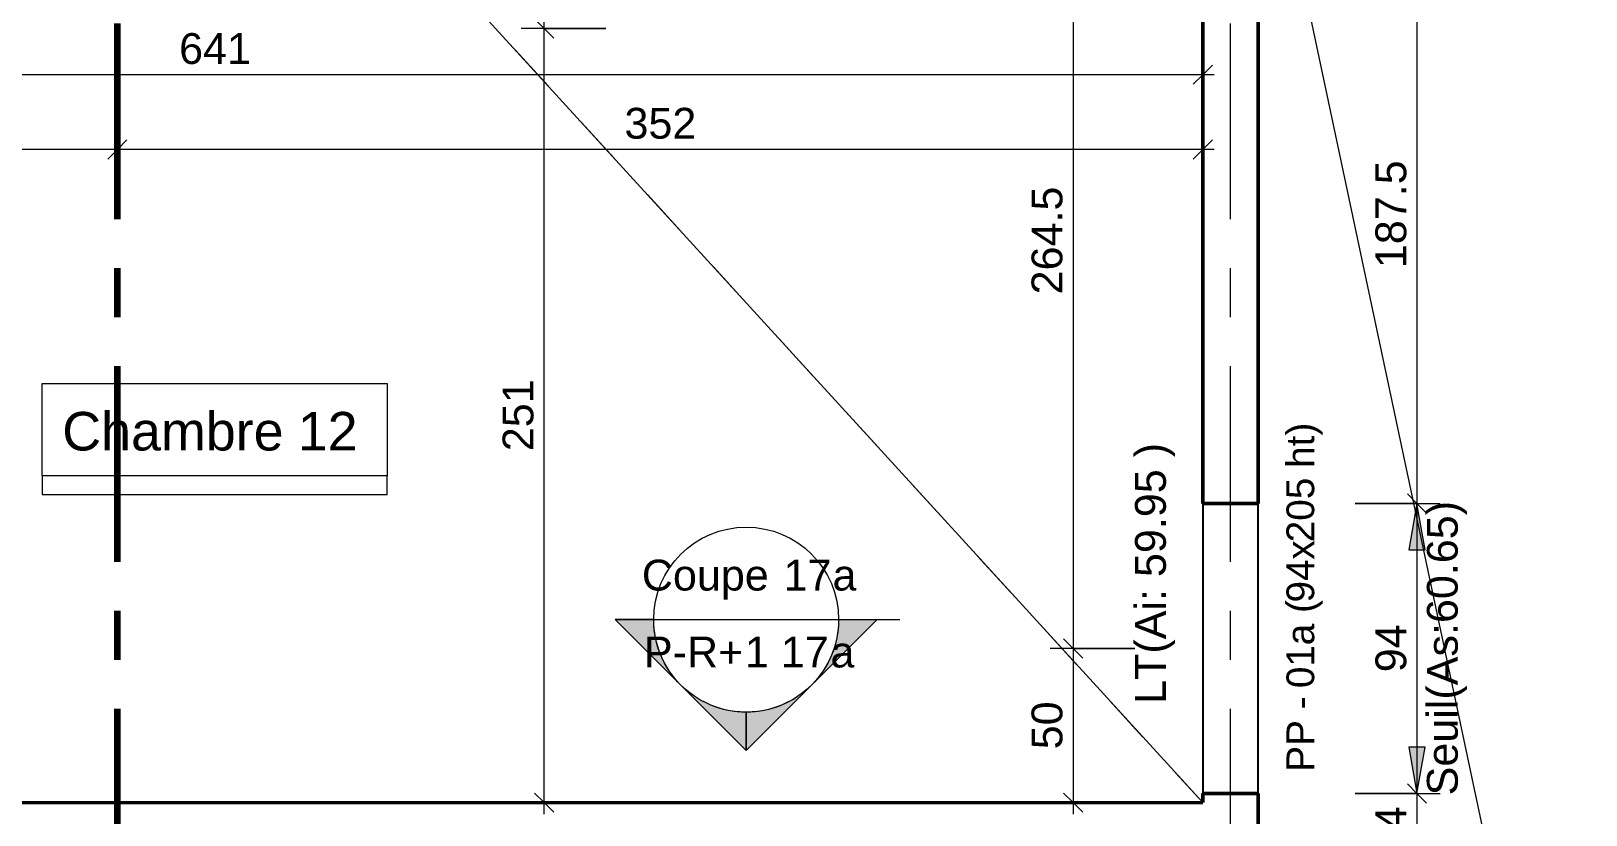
# Model space of a CAD drawing. Header units: metres. Extents: x 399 to 3028, y -427 to 863.
# Drawn here: x 436.84 to 441.88, y -399.27 to -396.73 of the extents above; entities that cross this region are included whole.
import ezdxf

# ---------------------------------------------------------------- set-up
doc = ezdxf.new("R2010")
doc.units = ezdxf.units.M
doc.linetypes.add('Ligne de quadrillage', pattern=[1.11125, 0.635, -0.15875, 0.15875, -0.15875])
doc.linetypes.add('Tiret', pattern=[0.3175, 0.15875, -0.15875])
for name, color, linetype, lineweight in [('A-ANNO-DIMS', 211, 'Continuous', 9), ('A-ANNO-DIMS-50', 211, 'Continuous', 9), ('A-DETL', 90, 'Continuous', 18), ('A-DETL-GENF', 92, 'Continuous', 18), ('A-DOOR-IDEN', 31, 'Continuous', 18), ('A-FLOR', 192, 'Continuous', 18), ('A-WALL', 113, 'Continuous', 18), ('G-ANNO-DIMS', 111, 'Continuous', 9), ('G-ANNO-SYMB', 111, 'Continuous', 9), ('G-ANNO-TEXT', 231, 'Continuous', 9), ('S-GRID', 1, 'Continuous', 9)]:
    doc.layers.add(name, color=color, linetype=linetype, lineweight=lineweight)
doc.styles.add('Arial', font='arial.ttf', dxfattribs={"height": 0.1})
doc.styles.add('Arial_11', font='arial.ttf', dxfattribs={"height": 0.125})
doc.styles.add('Arial_6', font='arial.ttf', dxfattribs={"height": 0.09})
doc.dimstyles.new('AES-_COTATION_1_50', dxfattribs={"dimscale": 0.3048, "dimtxt": 0.102026, "dimasz": 0.205052, "dimexe": 0.246063, "dimexo": 0.0625, "dimgap": 0.016404, "dimtad": 1, "dimdec": 1, "dimlfac": 100, "dimrnd": 0.5, "dimdsep": 46, "dimtxsty": 'Arial', "dimblk1": 'OBLIQUE', "dimblk2": 'OBLIQUE', "dimsah": 1, "dimcen": 0.09, "dimdle": 0.123031, "dimazin": 0, "dimtfac": 1, "dimtdec": 4, "dimtix": 1, "dimtmove": 0, "dimatfit": 3, "dimfxl": 0.656168, "dimfxlon": 1, "dimtvp": 1, "dimtolj": 1, "dimtzin": 0, "dimarcsym": 2})
doc.dimstyles.new('AES-_COTATION_1_50_2', dxfattribs={"dimscale": 0.3048, "dimtxt": 0.102026, "dimasz": 0.205052, "dimexe": 0.246063, "dimexo": 0.0625, "dimgap": 0.016404, "dimtad": 1, "dimdec": 1, "dimlfac": 100, "dimrnd": 0.5, "dimdsep": 46, "dimtxsty": 'Arial', "dimblk1": 'OBLIQUE', "dimblk2": 'OBLIQUE', "dimsah": 1, "dimcen": 0.09, "dimdle": 0.123031, "dimazin": 0, "dimtfac": 1, "dimtdec": 4, "dimtix": 1, "dimtmove": 0, "dimatfit": 3, "dimfxl": 0.656168, "dimfxlon": 1, "dimtvp": 1, "dimtolj": 1, "dimtzin": 0, "dimarcsym": 2})
doc.dimstyles.new('AES-_COTATION_1_50_3', dxfattribs={"dimscale": 0.3048, "dimtxt": 0.102026, "dimasz": 0.205052, "dimexe": 0.246063, "dimexo": 0.0625, "dimgap": 0.016404, "dimtad": 1, "dimdec": 1, "dimlfac": 100, "dimrnd": 0.5, "dimdsep": 46, "dimtxsty": 'Arial', "dimblk1": 'OBLIQUE', "dimblk2": 'OBLIQUE', "dimsah": 1, "dimcen": 0.09, "dimdle": 0.123031, "dimazin": 0, "dimtfac": 1, "dimtdec": 4, "dimtix": 1, "dimtmove": 0, "dimatfit": 3, "dimfxl": 0.656168, "dimfxlon": 1, "dimtvp": 1, "dimtolj": 1, "dimtzin": 0, "dimarcsym": 2})
doc.dimstyles.new('AES-_COTATION_Allège_1_50', dxfattribs={"dimscale": 0.3048, "dimtxt": 0.102026, "dimasz": 0.492126, "dimexe": 0.246063, "dimexo": 0.0625, "dimgap": 0.016404, "dimtad": 1, "dimdec": 1, "dimlfac": 100, "dimrnd": 0.5, "dimdsep": 46, "dimtxsty": 'Arial', "dimsah": 1, "dimcen": 0.09, "dimdle": 0.123031, "dimazin": 0, "dimtfac": 1, "dimtdec": 4, "dimtix": 1, "dimtmove": 0, "dimatfit": 3, "dimfxl": 0.656168, "dimfxlon": 1, "dimtvp": 1, "dimtolj": 1, "dimtzin": 0, "dimarcsym": 2})

# ---------------------------------------------------------------- blocks, each defined once
blk = doc.blocks.new('DIMBLOCK116-AES_EXE_BET_TZ_R_1_COF_0100-Plan coffrage PH R_1 Diffusion')
at = {"layer": 'A-ANNO-DIMS-50', "transparency": 16777216}
for p, q in [((440.2203, -396.0877), (440.1891, -396.0564)), ((440.4203, -396.0877), (440.1453, -396.0877)), ((440.2203, -396.0877), (440.2204, -398.7322)), ((440.2203, -396.0877), (440.2516, -396.1189)), ((440.2203, -396.0877), (440.4203, -396.0877)), ((440.2204, -398.7322), (440.1891, -398.7009)), ((440.4204, -398.7322), (440.1454, -398.7322)), ((440.2204, -398.7322), (440.2516, -398.7634)), ((440.2204, -398.7322), (440.4204, -398.7322))]:
    blk.add_line(p, q, dxfattribs=at)
at = {"layer": 'A-ANNO-DIMS-50', "color": 0, "transparency": 16777216, "insert": (440.0855, -397.5834), "char_height": 0.1, "width": 0.416266, "attachment_point": 1, "rotation": 90, "line_spacing_factor": 0.941778, "style": 'Arial'}
blk.add_mtext('264.5', dxfattribs=at)
blk = doc.blocks.new('_Oblique')
at = {"color": 0, "linetype": 'ByBlock', "lineweight": -2}
blk.add_line((-0.5, -0.5), (0.5, 0.5), dxfattribs=at)
blk = doc.blocks.new('DIMBLOCK117-AES_EXE_BET_TZ_R_1_COF_0100-Plan coffrage PH R_1 Diffusion')
at = {"layer": 'A-ANNO-DIMS-50', "transparency": 16777216}
for p, q in [((440.2204, -398.7322), (440.1891, -398.7009)), ((440.4204, -398.7322), (440.1454, -398.7322)), ((440.2204, -398.7322), (440.2204, -399.2696)), ((440.2204, -398.7322), (440.2516, -398.7634)), ((440.2204, -398.7322), (440.4204, -398.7322)), ((440.2204, -399.2321), (440.1891, -399.2008)), ((440.4204, -399.2321), (440.1454, -399.2321)), ((440.2204, -399.2321), (440.2516, -399.2633)), ((440.2204, -399.2321), (440.4204, -399.2321))]:
    blk.add_line(p, q, dxfattribs=at)
at = {"layer": 'A-ANNO-DIMS-50', "color": 0, "transparency": 16777216, "insert": (440.0855, -399.059), "char_height": 0.1, "width": 0.184588, "attachment_point": 1, "rotation": 90, "line_spacing_factor": 0.941778, "style": 'Arial'}
blk.add_mtext('50', dxfattribs=at)
blk = doc.blocks.new('DIMBLOCK139-AES_EXE_BET_TZ_R_1_COF_0100-Plan coffrage PH R_1 Diffusion')
at = {"layer": 'A-ANNO-DIMS-50', "transparency": 16777216}
for p, q in [((434.2307, -397.0709), (434.2307, -396.7959)), ((440.6407, -397.0708), (440.6407, -396.7958)), ((440.6782, -396.8708), (434.1932, -396.8709)), ((434.2307, -396.8709), (434.1995, -396.9021)), ((434.2307, -396.8709), (434.262, -396.8396)), ((434.2307, -396.8709), (434.2307, -397.0709)), ((440.6407, -396.8708), (440.6095, -396.9021)), ((440.6407, -396.8708), (440.672, -396.8396)), ((440.6407, -396.8708), (440.6407, -397.0708))]:
    blk.add_line(p, q, dxfattribs=at)
at = {"layer": 'A-ANNO-DIMS-50', "color": 0, "transparency": 16777216, "insert": (437.3203, -396.736), "char_height": 0.1, "width": 0.276883, "attachment_point": 1, "rotation": 0.0009, "line_spacing_factor": 0.941778, "style": 'Arial'}
blk.add_mtext('641', dxfattribs=at)
blk = doc.blocks.new('Coupe - M_Section Head - Filled-24181-AES_EXE_BET_TZ_R_1_COF_0100-Plan coffrage PH R_1 Diffusion')
at = {"layer": 'G-ANNO-SYMB'}
h = blk.add_hatch(color=256, dxfattribs=at)
edge = h.paths.add_edge_path()
edge.add_line((-0.006, 0.00849), (-0.006, 0.006))
edge.add_arc((-0.006, 0), 0.006, 90, 135)
edge.add_line((-0.01024, 0.00424), (-0.006, 0.00849))
h = blk.add_hatch(color=256, dxfattribs=at)
edge = h.paths.add_edge_path()
edge.add_line((-0.006, 0.00849), (-0.00176, 0.00424))
edge.add_arc((-0.006, 0), 0.006, 45, 90)
edge.add_line((-0.006, 0.006), (-0.006, 0.00849))
h = blk.add_hatch(color=256, dxfattribs=at)
edge = h.paths.add_edge_path()
edge.add_line((-0.01449, 0), (-0.01024, 0.00424))
edge.add_arc((-0.006, 0), 0.006, 135, 180)
edge.add_line((-0.012, 0), (-0.01449, 0))
h = blk.add_hatch(color=256, dxfattribs=at)
edge = h.paths.add_edge_path()
edge.add_line((0.00249, 0), (0, 0))
edge.add_arc((-0.006, 0), 0.006, 360, 405)
edge.add_line((-0.00176, 0.00424), (0.00249, 0))
at = {"layer": 'G-ANNO-SYMB', "lineweight": 18}
for p, q in [((-0.006, 0.00849), (-0.01449, 0)), ((-0.006, 0.00849), (-0.01024, 0.00424)), ((-0.006, 0.00849), (0.00249, 0)), ((-0.006, 0.006), (-0.006, 0.00849)), ((-0.006, 0.00849), (-0.006, 0.006)), ((-0.00176, 0.00424), (-0.006, 0.00849)), ((-0.01024, 0.00424), (-0.01449, 0)), ((0.00249, 0), (-0.00176, 0.00424)), ((-0.01449, 0), (-0.012, 0)), ((0, 0), (0.00249, 0)), ((-0.012, 0), (-0.01449, 0)), ((0, 0), (0.00249, 0))]:
    blk.add_line(p, q, dxfattribs=at)
for start, end in [(360, 180), (90, 135), (45, 90), (135, 180), (360, 45), (180, 360)]:
    blk.add_arc((-0.006, 0), 0.006, start, end, dxfattribs=at)
blk = doc.blocks.new('DIMBLOCK432-AES_EXE_BET_TZ_R_1_COF_0100-Plan coffrage PH R_1 Diffusion')
at = {"layer": 'A-ANNO-DIMS-50', "transparency": 16777216}
for p, q in [((441.3358, -396.3877), (441.3045, -396.3564)), ((441.3358, -396.3502), (441.3358, -398.2996)), ((441.1358, -396.3877), (441.4108, -396.3877)), ((441.3358, -396.3877), (441.1358, -396.3877)), ((441.3358, -396.3877), (441.367, -396.4189)), ((441.3358, -398.2621), (441.3046, -398.2309)), ((441.1358, -398.2621), (441.4108, -398.2621)), ((441.3358, -398.2621), (441.1358, -398.2621)), ((441.3358, -398.2621), (441.3671, -398.2934))]:
    blk.add_line(p, q, dxfattribs=at)
at = {"layer": 'A-ANNO-DIMS-50', "color": 0, "transparency": 16777216, "insert": (441.201, -397.4983), "char_height": 0.1, "width": 0.416266, "attachment_point": 1, "rotation": 90, "line_spacing_factor": 0.941778, "style": 'Arial'}
blk.add_mtext('187.5', dxfattribs=at)
blk = doc.blocks.new('DIMBLOCK433-AES_EXE_BET_TZ_R_1_COF_0100-Plan coffrage PH R_1 Diffusion')
at = {"layer": 'A-ANNO-DIMS-50', "transparency": 16777216}
for points in [[(441.3358, -398.2621), (441.3094, -398.4121), (441.3623, -398.4121)], [(441.3358, -399.2021), (441.3623, -399.0521), (441.3094, -399.0521)]]:
    blk.add_hatch(color=256, dxfattribs=at).paths.add_polyline_path(points)
for p, q in [((441.3358, -398.2246), (441.3358, -399.2396)), ((441.1358, -398.2621), (441.4108, -398.2621)), ((441.3358, -398.2621), (441.1358, -398.2621)), ((441.3358, -398.2621), (441.3094, -398.4121)), ((441.3623, -398.4121), (441.3358, -398.2621)), ((441.3094, -398.4121), (441.3623, -398.4121)), ((441.3623, -399.0521), (441.3094, -399.0521)), ((441.3094, -399.0521), (441.3358, -399.2021)), ((441.3358, -399.2021), (441.3623, -399.0521)), ((441.1358, -399.2021), (441.4108, -399.2021)), ((441.3358, -399.2021), (441.1358, -399.2021))]:
    blk.add_line(p, q, dxfattribs=at)
at = {"layer": 'A-ANNO-DIMS-50', "color": 0, "transparency": 16777216, "char_height": 0.1, "attachment_point": 1, "line_spacing_factor": 0.941778, "style": 'Arial'}
for s, insert, width, rotation in [('Seuil(As:60.65)', (441.368, -399.2085), 1.143318, 90.0009), ('94', (441.201, -398.8091), 0.184588, 90)]:
    blk.add_mtext(s, dxfattribs=dict(at, insert=insert, width=width, rotation=rotation))
blk = doc.blocks.new('DIMBLOCK434-AES_EXE_BET_TZ_R_1_COF_0100-Plan coffrage PH R_1 Diffusion')
at = {"layer": 'A-ANNO-DIMS-50', "transparency": 16777216}
for p, q in [((441.1358, -399.2021), (441.4108, -399.2021)), ((441.3358, -399.2021), (441.1358, -399.2021)), ((441.3358, -399.2021), (441.3046, -399.1709)), ((441.3358, -399.1646), (441.3358, -399.4796)), ((441.3358, -399.2021), (441.3671, -399.2334)), ((441.1358, -399.4421), (441.4108, -399.4421)), ((441.3358, -399.4421), (441.1358, -399.4421)), ((441.3358, -399.4421), (441.3046, -399.4109)), ((441.3358, -399.4421), (441.3671, -399.4734))]:
    blk.add_line(p, q, dxfattribs=at)
at = {"layer": 'A-ANNO-DIMS-50', "color": 0, "transparency": 16777216, "insert": (441.201, -399.3991), "char_height": 0.1, "width": 0.184588, "attachment_point": 1, "rotation": 90, "line_spacing_factor": 0.941778, "style": 'Arial'}
blk.add_mtext('24', dxfattribs=at)
blk = doc.blocks.new('DIMBLOCK435-AES_EXE_BET_TZ_R_1_COF_0100-Plan coffrage PH R_1 Diffusion')
at = {"layer": 'A-ANNO-DIMS-50', "transparency": 16777216}
for points in [[(441.3358, -399.4421), (441.3094, -399.5921), (441.3623, -399.5921)], [(441.3359, -400.3821), (441.3623, -400.2321), (441.3094, -400.2321)]]:
    blk.add_hatch(color=256, dxfattribs=at).paths.add_polyline_path(points)
for p, q in [((441.3358, -399.4046), (441.3359, -400.4196)), ((441.1358, -399.4421), (441.4108, -399.4421)), ((441.3358, -399.4421), (441.1358, -399.4421)), ((441.3358, -399.4421), (441.3094, -399.5921)), ((441.3623, -399.5921), (441.3358, -399.4421)), ((441.3094, -399.5921), (441.3623, -399.5921)), ((441.3623, -400.2321), (441.3094, -400.2321)), ((441.3094, -400.2321), (441.3359, -400.3821)), ((441.3359, -400.3821), (441.3623, -400.2321)), ((441.1359, -400.3821), (441.4109, -400.3821)), ((441.3359, -400.3821), (441.1359, -400.3821))]:
    blk.add_line(p, q, dxfattribs=at)
at = {"layer": 'A-ANNO-DIMS-50', "color": 0, "transparency": 16777216, "char_height": 0.1, "attachment_point": 1, "line_spacing_factor": 0.941778, "style": 'Arial'}
for s, insert, width, rotation in [('Seuil(As:60.65)', (441.368, -400.3885), 1.143318, 90.0009), ('94', (441.201, -399.9891), 0.184588, 90)]:
    blk.add_mtext(s, dxfattribs=dict(at, insert=insert, width=width, rotation=rotation))
blk = doc.blocks.new('DIMBLOCK635-AES_EXE_BET_TZ_R_1_COF_0100-Plan coffrage PH R_1 Diffusion')
at = {"layer": 'A-ANNO-DIMS-50', "transparency": 16777216}
for p, q in [((437.12, -397.3132), (437.12, -397.0382)), ((437.12, -397.1132), (437.1512, -397.082)), ((440.6407, -397.3132), (440.6407, -397.0382)), ((440.6407, -397.1132), (440.672, -397.0819)), ((437.12, -397.1132), (437.0887, -397.1445)), ((440.6782, -397.1132), (437.12, -397.1132)), ((437.12, -397.1132), (437.12, -397.3132)), ((440.6407, -397.1132), (440.6095, -397.1444)), ((440.6407, -397.1132), (440.6407, -397.3132))]:
    blk.add_line(p, q, dxfattribs=at)
at = {"layer": 'A-ANNO-DIMS-50', "color": 0, "transparency": 16777216, "insert": (438.765, -396.9784), "char_height": 0.1, "width": 0.276883, "attachment_point": 1, "rotation": 0.0009, "line_spacing_factor": 0.941778, "style": 'Arial'}
blk.add_mtext('352', dxfattribs=at)
blk = doc.blocks.new('DIMBLOCK636-AES_EXE_BET_TZ_R_1_COF_0100-Plan coffrage PH R_1 Diffusion')
at = {"layer": 'A-ANNO-DIMS-50', "transparency": 16777216}
for p, q in [((434.2307, -397.3133), (434.2307, -397.0383)), ((434.2307, -397.1133), (434.262, -397.082)), ((437.12, -397.3132), (437.12, -397.0382)), ((437.12, -397.1132), (437.1512, -397.082)), ((437.12, -397.1132), (434.1932, -397.1133)), ((434.2307, -397.1133), (434.1995, -397.1445)), ((434.2307, -397.1133), (434.2307, -397.3133)), ((437.12, -397.1132), (437.0887, -397.1445)), ((437.12, -397.1132), (437.12, -397.3132))]:
    blk.add_line(p, q, dxfattribs=at)
at = {"layer": 'A-ANNO-DIMS-50', "color": 0, "transparency": 16777216, "insert": (435.56, -396.9784), "char_height": 0.1, "width": 0.276883, "attachment_point": 1, "rotation": 0.0009, "line_spacing_factor": 0.941778, "style": 'Arial'}
blk.add_mtext('289', dxfattribs=at)
blk = doc.blocks.new('DIMBLOCK811-AES_EXE_BET_TZ_R_1_COF_0100-Plan coffrage PH R_1 Diffusion')
at = {"layer": 'A-ANNO-DIMS-50', "transparency": 16777216}
for p, q in [((438.7044, -396.7214), (438.4294, -396.7214)), ((438.5044, -396.7214), (438.4731, -396.6901)), ((438.5044, -399.2696), (438.5044, -396.7214)), ((438.5044, -396.7214), (438.5356, -396.7526)), ((438.5044, -396.7214), (438.7044, -396.7214)), ((438.5044, -399.2321), (438.4732, -399.2009)), ((438.3044, -399.2321), (438.5794, -399.2321)), ((438.5044, -399.2321), (438.3044, -399.2321)), ((438.5044, -399.2321), (438.5357, -399.2634))]:
    blk.add_line(p, q, dxfattribs=at)
at = {"layer": 'A-ANNO-DIMS-50', "color": 0, "transparency": 16777216, "insert": (438.3696, -398.0921), "char_height": 0.1, "width": 0.276883, "attachment_point": 1, "rotation": 90, "line_spacing_factor": 0.941778, "style": 'Arial'}
blk.add_mtext('251', dxfattribs=at)
blk = doc.blocks.new('DIMBLOCK812-AES_EXE_BET_TZ_R_1_COF_0100-Plan coffrage PH R_1 Diffusion')
at = {"layer": 'A-ANNO-DIMS-50', "transparency": 16777216}
for p, q in [((438.5044, -395.453), (438.4731, -395.4217)), ((438.7044, -395.453), (438.4294, -395.453)), ((438.5044, -396.7214), (438.5044, -395.453)), ((438.5044, -395.453), (438.5356, -395.4842)), ((438.5044, -395.453), (438.7044, -395.453)), ((438.7044, -396.7214), (438.4294, -396.7214)), ((438.5044, -396.7214), (438.4731, -396.6901)), ((438.5044, -396.7214), (438.5356, -396.7526)), ((438.5044, -396.7214), (438.7044, -396.7214))]:
    blk.add_line(p, q, dxfattribs=at)
at = {"layer": 'A-ANNO-DIMS-50', "color": 0, "transparency": 16777216, "insert": (438.3696, -396.2025), "char_height": 0.1, "width": 0.276883, "attachment_point": 1, "rotation": 90, "line_spacing_factor": 0.941778, "style": 'Arial'}
blk.add_mtext('127', dxfattribs=at)

msp = doc.modelspace()

# ---------------------------------------------------------------- linework, layer by layer
at = {"layer": 'A-DETL', "color": 51}
for p, q in [((441.8838, -400.8926), (440.8207, -395.8799)), ((437.7691, -396.0877), (440.6407, -399.2321))]:
    msp.add_line(p, q, dxfattribs=at)
at = {"layer": 'A-DETL', "linetype": 'Tiret'}
msp.add_line((437.7691, -396.0877), (440.6407, -399.2321), dxfattribs=at)
at = {"layer": 'A-DETL'}
for p, q in [((436.8756, -397.8722), (437.9956, -397.8722)), ((436.8756, -398.1722), (436.8756, -397.8722)), ((437.9956, -397.8722), (437.9956, -398.1722)), ((437.9956, -398.1722), (436.8756, -398.1722)), ((436.8756, -398.1722), (436.8756, -398.2322)), ((437.9956, -398.1722), (436.8756, -398.1722)), ((437.9956, -398.2322), (437.9956, -398.1722)), ((436.8756, -398.2322), (437.9956, -398.2322))]:
    msp.add_line(p, q, dxfattribs=at)
at = {"layer": 'A-DETL-GENF', "linetype": 'Tiret'}
for p, q in [((437.9956, -398.1722), (436.8756, -398.1722)), ((436.8756, -398.1722), (436.8756, -398.2322)), ((437.9956, -398.2322), (437.9956, -398.1722)), ((436.8756, -398.2322), (437.9956, -398.2322))]:
    msp.add_line(p, q, dxfattribs=at)
at = {"layer": 'A-FLOR', "color": 31, "lineweight": 25}
for p, q in [((440.8208, -406.2388), (440.8207, -395.8799)), ((440.6407, -396.7214), (440.6407, -399.2321)), ((440.6407, -399.2321), (434.2307, -399.2322))]:
    msp.add_line(p, q, dxfattribs=at)
at = {"layer": 'A-WALL', "color": 2, "lineweight": 50}
for p, q in [((440.6407, -398.2622), (440.6407, -396.3877)), ((440.8207, -396.3877), (440.8207, -398.2621)), ((440.8207, -398.2621), (440.6407, -398.2622)), ((440.6407, -399.2022), (440.8207, -399.2021)), ((440.6407, -399.2321), (440.6407, -399.2022)), ((440.8207, -399.2021), (440.8207, -399.4421)), ((434.2307, -399.2322), (440.6407, -399.2321))]:
    msp.add_line(p, q, dxfattribs=at)
at = {"layer": 'A-WALL', "color": 3, "lineweight": 25}
for p, q in [((440.6407, -398.2622), (440.6407, -399.2022)), ((440.8207, -399.2021), (440.8207, -398.2621))]:
    msp.add_line(p, q, dxfattribs=at)
at = {"layer": 'G-ANNO-DIMS'}
msp.add_line((440.8207, -398.27), (440.8207, -398.27), dxfattribs=at)
msp.add_line((440.8207, -398.27), (440.8207, -398.27), dxfattribs=at)
at = {"layer": 'G-ANNO-SYMB', "lineweight": 18}
msp.add_line((438.8598, -398.6385), (439.4598, -398.6385), dxfattribs=at)
at = {"layer": 'G-ANNO-SYMB'}
msp.add_line((439.4598, -398.6385), (439.658, -398.6385), dxfattribs=at)
at = {"layer": 'S-GRID', "linetype": 'Ligne de quadrillage', "lineweight": 100}
msp.add_line((437.1204, -424.01), (437.1197, -380.1745), dxfattribs=at)
at = {"layer": 'S-GRID', "linetype": 'Ligne de quadrillage'}
msp.add_line((440.7311, -424.0099), (440.7305, -380.1745), dxfattribs=at)

# ---------------------------------------------------------------- block references
at = {"layer": 'G-ANNO-SYMB', "lineweight": 18, "extrusion": (0, 0, -1), "xscale": 49.99999999999997, "yscale": 49.99999999999997, "zscale": 49.99999999999997, "rotation": 180}
msp.add_blockref('Coupe - M_Section Head - Filled-24181-AES_EXE_BET_TZ_R_1_COF_0100-Plan coffrage PH R_1 Diffusion', (-439.4598, -398.6385), dxfattribs=at)

# ---------------------------------------------------------------- texts
at = {"layer": 'A-DOOR-IDEN', "lineweight": 9, "char_height": 0.09, "attachment_point": 1, "rotation": 90, "style": 'Arial_6'}
for s, insert, width in [('ht)', (440.9124, -398.1462), 0.172363), ('205 ', (440.9124, -398.3877), 0.292616), ('\\fArial|b0|i0|c178|p34|;x', (440.9124, -398.4439), 0.068143), ('94', (440.9124, -398.5828), 0.168354), ('a (', (440.9124, -398.7217), 0.168354), ('01', (440.9124, -398.8606), 0.168354), ('PP - ', (440.9124, -399.1318), 0.328692)]:
    msp.add_mtext(s, dxfattribs=dict(at, insert=insert, width=width))
at = {"layer": 'G-ANNO-DIMS', "insert": (440.4212, -398.9117), "char_height": 0.1, "width": 1.011239, "attachment_point": 1, "rotation": 90, "line_spacing_factor": 0.941778, "style": 'Arial'}
msp.add_mtext('LT(Ai: 59.95 )', dxfattribs=at)
at = {"layer": 'G-ANNO-SYMB', "char_height": 0.1, "attachment_point": 1, "style": 'Arial'}
for s, insert, width in [('Coupe ', (438.8214, -398.444), 0.557173), ('17', (439.2811, -398.444), 0.192405), ('\\fArial|b0|i0|c178|p34|;a', (439.4399, -398.444), 0.096202), ('P-R+', (438.8281, -398.6935), 0.396835), ('1 17', (439.1556, -398.6935), 0.336709), ('\\fArial|b0|i0|c178|p34|;a', (439.4334, -398.6935), 0.096202)]:
    msp.add_mtext(s, dxfattribs=dict(at, insert=insert, width=width))
at = {"layer": 'G-ANNO-TEXT', "color": 7, "char_height": 0.125, "attachment_point": 1, "style": 'Arial_11'}
for s, insert, width in [('Chambre ', (436.9411, -397.9648), 0.925949), ('12', (437.7051, -397.9648), 0.232489)]:
    msp.add_mtext(s, dxfattribs=dict(at, insert=insert, width=width))

# ---------------------------------------------------------------- dimensions: what is measured, and where the dimension line sits
at = {"layer": 'A-ANNO-DIMS'}
for base, p1, p2, angle, dimstyle, override, picture, middle in [((438.5044, -395.453), (438.7044, -396.7214), (438.7044, -395.453), 270.0009, 'AES-_COTATION_1_50_3', {"dimpost": '<>', "dimfxl": 1.268424}, 'DIMBLOCK812-AES_EXE_BET_TZ_R_1_COF_0100-Plan coffrage PH R_1 Diffusion', (438.5596, -396.0872)), ((440.22037, -398.73216), (440.42033, -396.08768), (440.42037, -398.73215), 270.00085, 'AES-_COTATION_1_50', {"dimpost": '<>', "dimfxl": 2.644476}, 'DIMBLOCK116-AES_EXE_BET_TZ_R_1_COF_0100-Plan coffrage PH R_1 Diffusion', (440.2764, -397.40992)), ((441.3358, -398.2621), (441.1358, -396.3877), (441.1358, -398.2621), 270.0009, 'AES-_COTATION_1_50_2', {"dimpost": '<>', "dimfxl": 1.874476}, 'DIMBLOCK432-AES_EXE_BET_TZ_R_1_COF_0100-Plan coffrage PH R_1 Diffusion', (441.3919, -397.3249)), ((438.5044, -396.7214), (438.3044, -399.2321), (438.7044, -396.7214), 270.0009, 'AES-_COTATION_1_50_3', {"dimpost": '<>', "dimfxl": 2.5424}, 'DIMBLOCK811-AES_EXE_BET_TZ_R_1_COF_0100-Plan coffrage PH R_1 Diffusion', (438.5605, -397.9767)), ((434.2307, -396.8709), (440.6407, -397.0708), (434.2307, -397.0709), 0.0009, 'AES-_COTATION_1_50', {"dimpost": '<>', "dimfxl": 6.41}, 'DIMBLOCK139-AES_EXE_BET_TZ_R_1_COF_0100-Plan coffrage PH R_1 Diffusion', (437.4357, -396.8148)), ((434.2307, -397.1133), (437.12, -397.3132), (434.2307, -397.3133), 0.0009, 'AES-_COTATION_1_50_2', {"dimpost": '<>', "dimfxl": 2.889255}, 'DIMBLOCK636-AES_EXE_BET_TZ_R_1_COF_0100-Plan coffrage PH R_1 Diffusion', (435.6753, -397.0572)), ((437.12, -397.1132), (440.6407, -397.3132), (437.12, -397.3132), 0.0009, 'AES-_COTATION_1_50_2', {"dimpost": '<>', "dimfxl": 3.520745}, 'DIMBLOCK635-AES_EXE_BET_TZ_R_1_COF_0100-Plan coffrage PH R_1 Diffusion', (438.8803, -397.0571)), ((440.2204, -399.2321), (440.4204, -398.7322), (440.4204, -399.2321), 270.0009, 'AES-_COTATION_1_50', {"dimpost": '<>', "dimfxl": 0.499935}, 'DIMBLOCK117-AES_EXE_BET_TZ_R_1_COF_0100-Plan coffrage PH R_1 Diffusion', (440.2764, -398.9821)), ((441.3358, -399.4421), (441.1358, -399.2021), (441.1358, -399.4421), 270.0009, 'AES-_COTATION_1_50_2', {"dimpost": '<>', "dimfxl": 0.24}, 'DIMBLOCK434-AES_EXE_BET_TZ_R_1_COF_0100-Plan coffrage PH R_1 Diffusion', (441.391, -399.3221))]:
    dim = msp.add_linear_dim(base=base, p1=p1, p2=p2, angle=angle, dimstyle=dimstyle, override=override, dxfattribs=at)
    dim.commit()
    dim.dimension.update_dxf_attribs({"geometry": picture, "text_midpoint": middle})
for base, p1, p2, picture, middle in [((441.3358, -399.2021), (441.1358, -398.2621), (441.1358, -399.2021), 'DIMBLOCK433-AES_EXE_BET_TZ_R_1_COF_0100-Plan coffrage PH R_1 Diffusion', (441.3358, -398.7321)), ((441.3359, -400.3821), (441.1358, -399.4421), (441.1359, -400.3821), 'DIMBLOCK435-AES_EXE_BET_TZ_R_1_COF_0100-Plan coffrage PH R_1 Diffusion', (441.3358, -399.9121))]:
    dim = msp.add_linear_dim(base=base, p1=p1, p2=p2, angle=270.0009, text='<>\\XSeuil(As:60.65)', dimstyle='AES-_COTATION_Allège_1_50', override={"dimpost": '<>', "dimfxl": 0.94}, dxfattribs=at)
    dim.commit()
    dim.dimension.update_dxf_attribs({"geometry": picture, "text_midpoint": middle})

doc.saveas('drawing.dxf')
